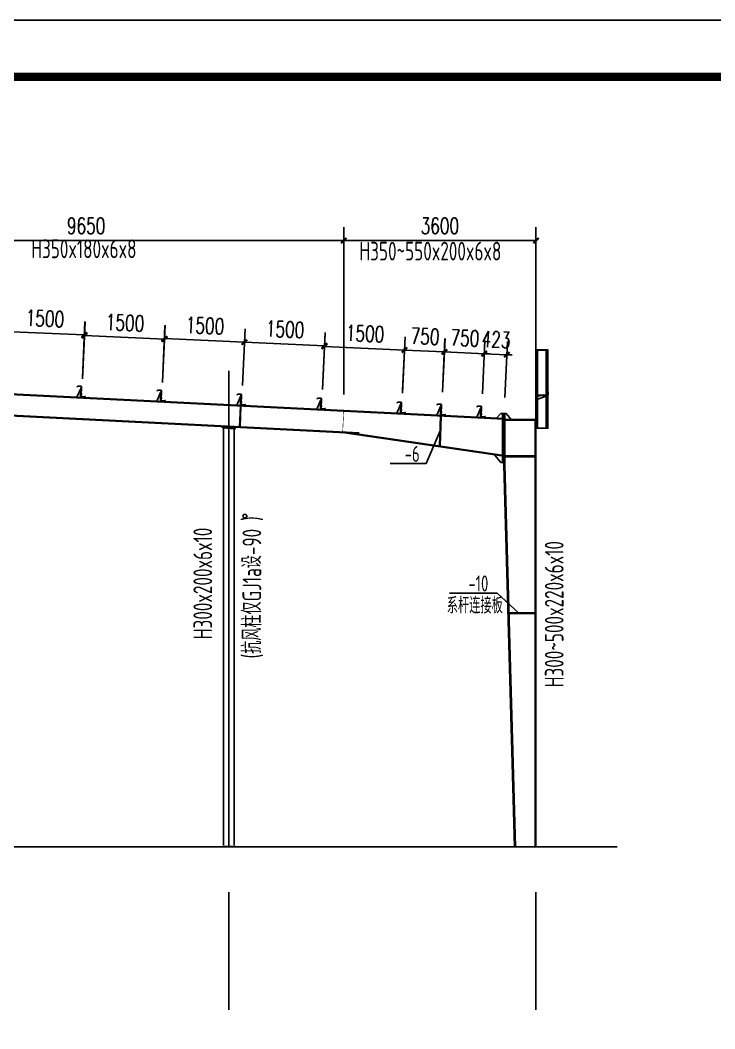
# Model space of a CAD drawing. Extents: x 180850 to 1400258, y 48356 to 327067.
# Drawn here: x 1323193 to 1336202, y 180243 to 199123 of the extents above; entities that cross this region are included whole.
import ezdxf

# ---------------------------------------------------------------- set-up
doc = ezdxf.new("R2010")
doc.units = 0
doc.header["$LTSCALE"] = 1000
for name, color, linetype in [('AXIS', 3, 'Continuous'), ('DOTE', 1, 'Continuous'), ('GL', 150, 'Continuous'), ('GZ', 50, 'Continuous'), ('LT', 27, 'Continuous'), ('PUB_TITLE', 4, 'Continuous'), ('PZ', 202, 'Continuous'), ('TEXT', 7, 'Continuous')]:
    doc.layers.add(name, color=color, linetype=linetype)
doc.styles.add('_TCH_DIM_T3', font='SIMPLEX', dxfattribs={"width": 0.705882, "bigfont": 'GBCBIG'})
doc.styles.add('TSSD_Norm', font='tssdeng.shx', dxfattribs={"bigfont": 'hztxt.shx'})
doc.dimstyles.new('TCH_100_1', dxfattribs={"dimtxt": 297.5, "dimasz": 100, "dimexe": 250, "dimexo": 300, "dimgap": 126.25, "dimtad": 1, "dimdec": 0, "dimzin": 0, "dimdsep": 46, "dimtxsty": '_TCH_DIM_T3', "dimblk": 'ARCHTICK', "dimcen": 0.09, "dimclrd": 126, "dimclre": 126, "dimclrt": 7, "dimazin": 2, "dimtfac": 1, "dimtdec": 0, "dimtix": 1, "dimtmove": 2, "dimatfit": 3, "dimfxl": 1, "dimtolj": 1, "dimtzin": 0, "dimarcsym": 0})

# ---------------------------------------------------------------- blocks, each defined once
blk = doc.blocks.new('_ArchTick')
at = {"color": 0, "linetype": 'ByBlock', "const_width": 0.4}
blk.add_lwpolyline([(-0.5, -0.5), (0.5, 0.5)], dxfattribs=at)
blk = doc.blocks.new('*D1916')
at = {"color": 126, "linetype": 'ByBlock', "lineweight": -2, "transparency": 16777216}
for p, q in [((1324359, 192407), (1324407, 193467)), ((1325858, 192340), (1325905, 193400)), ((1324396, 193218), (1325894, 193150))]:
    blk.add_line(p, q, dxfattribs=at)
at = {"layer": 'Defpoints', "color": 0, "linetype": 'ByBlock', "transparency": 16777216}
for p in [(1325894, 193150), (1324345, 192108, 0), (1325844, 192041, 0)]:
    blk.add_point(p, dxfattribs=at)
at = {"color": 126, "linetype": 'ByBlock', "lineweight": -2, "transparency": 16777216, "xscale": 100, "yscale": 100, "zscale": 100}
for p, rotation in [((1324396, 193218), 177.4184345665225), ((1325894, 193150), 357.4184345665226)]:
    blk.add_blockref('_ArchTick', p, dxfattribs=dict(at, rotation=rotation))
at = {"color": 7, "linetype": 'ByBlock', "transparency": 16777216, "insert": (1325157, 193459), "char_height": 297.5, "attachment_point": 5, "rotation": 357.4184, "style": '_TCH_DIM_T3'}
blk.add_mtext('\\A1;1500', dxfattribs=at)
blk = doc.blocks.new('*D1917')
at = {"color": 126, "linetype": 'ByBlock', "lineweight": -2, "transparency": 16777216}
for p, q in [((1325858, 192353), (1325906, 193413)), ((1327357, 192286), (1327404, 193345)), ((1325895, 193163), (1327393, 193095))]:
    blk.add_line(p, q, dxfattribs=at)
at = {"layer": 'Defpoints', "color": 0, "linetype": 'ByBlock', "transparency": 16777216}
for p in [(1327393, 193095), (1325845, 192053, 0), (1327343, 191987, 0)]:
    blk.add_point(p, dxfattribs=at)
at = {"color": 126, "linetype": 'ByBlock', "lineweight": -2, "transparency": 16777216, "xscale": 100, "yscale": 100, "zscale": 100}
for p, rotation in [((1325895, 193163), 177.4184345665225), ((1327393, 193095), 357.4184345665226)]:
    blk.add_blockref('_ArchTick', p, dxfattribs=dict(at, rotation=rotation))
at = {"color": 7, "linetype": 'ByBlock', "transparency": 16777216, "insert": (1326656, 193404), "char_height": 297.5, "attachment_point": 5, "rotation": 357.4184, "style": '_TCH_DIM_T3'}
blk.add_mtext('\\A1;1500', dxfattribs=at)
blk = doc.blocks.new('*D1918')
at = {"color": 126, "linetype": 'ByBlock', "lineweight": -2, "transparency": 16777216}
for p, q in [((1327357, 192286), (1327404, 193345)), ((1328855, 192219), (1328903, 193278)), ((1327393, 193095), (1328892, 193028))]:
    blk.add_line(p, q, dxfattribs=at)
at = {"layer": 'Defpoints', "color": 0, "linetype": 'ByBlock', "transparency": 16777216}
for p in [(1328892, 193028), (1327343, 191987, 0), (1328842, 191920, 0)]:
    blk.add_point(p, dxfattribs=at)
at = {"color": 126, "linetype": 'ByBlock', "lineweight": -2, "transparency": 16777216, "xscale": 100, "yscale": 100, "zscale": 100}
for p, rotation in [((1327393, 193095), 177.4184345665225), ((1328892, 193028), 357.4184345665226)]:
    blk.add_blockref('_ArchTick', p, dxfattribs=dict(at, rotation=rotation))
at = {"color": 7, "linetype": 'ByBlock', "transparency": 16777216, "insert": (1328155, 193336), "char_height": 297.5, "attachment_point": 5, "rotation": 357.4184, "style": '_TCH_DIM_T3'}
blk.add_mtext('\\A1;1500', dxfattribs=at)
blk = doc.blocks.new('*D1919')
at = {"color": 126, "linetype": 'ByBlock', "lineweight": -2, "transparency": 16777216}
for p, q in [((1328855, 192207), (1328902, 193265)), ((1330353, 192140), (1330401, 193197)), ((1328891, 193015), (1330389, 192948))]:
    blk.add_line(p, q, dxfattribs=at)
at = {"layer": 'Defpoints', "color": 0, "linetype": 'ByBlock', "transparency": 16777216}
for p in [(1330389, 192948), (1328841, 191907, 0), (1330340, 191840, 0)]:
    blk.add_point(p, dxfattribs=at)
at = {"color": 126, "linetype": 'ByBlock', "lineweight": -2, "transparency": 16777216, "xscale": 100, "yscale": 100, "zscale": 100}
for p, rotation in [((1328891, 193015), 177.4184345665225), ((1330389, 192948), 357.4184345665226)]:
    blk.add_blockref('_ArchTick', p, dxfattribs=dict(at, rotation=rotation))
at = {"color": 7, "linetype": 'ByBlock', "transparency": 16777216, "insert": (1329653, 193256), "char_height": 297.5, "attachment_point": 5, "rotation": 357.4184, "style": '_TCH_DIM_T3'}
blk.add_mtext('\\A1;1500', dxfattribs=at)
blk = doc.blocks.new('*D1921')
at = {"color": 126, "linetype": 'ByBlock', "lineweight": -2, "transparency": 16777216}
for p, q in [((1322859, 192489), (1322907, 193548)), ((1324357, 192422), (1324405, 193480)), ((1322895, 193298), (1324394, 193231))]:
    blk.add_line(p, q, dxfattribs=at)
at = {"layer": 'Defpoints', "color": 0, "linetype": 'ByBlock', "transparency": 16777216}
for p in [(1324394, 193231), (1322845, 192189, 0), (1324344, 192123, 0)]:
    blk.add_point(p, dxfattribs=at)
at = {"color": 126, "linetype": 'ByBlock', "lineweight": -2, "transparency": 16777216, "xscale": 100, "yscale": 100, "zscale": 100}
for p, rotation in [((1322895, 193298), 177.4184345665225), ((1324394, 193231), 357.4184345665226)]:
    blk.add_blockref('_ArchTick', p, dxfattribs=dict(at, rotation=rotation))
at = {"color": 7, "linetype": 'ByBlock', "transparency": 16777216, "insert": (1323657, 193539), "char_height": 297.5, "attachment_point": 5, "rotation": 357.4184, "style": '_TCH_DIM_T3'}
blk.add_mtext('\\A1;1500', dxfattribs=at)
blk = doc.blocks.new('*D1926')
at = {"color": 126, "linetype": 'ByBlock', "lineweight": -2, "transparency": 16777216}
for p, q in [((1330355, 192193), (1330401, 193197)), ((1331105, 192165), (1331150, 193163)), ((1330389, 192948), (1330290, 192952)), ((1330389, 192948), (1331139, 192914)), ((1331139, 192914), (1331239, 192909))]:
    blk.add_line(p, q, dxfattribs=at)
at = {"layer": 'Defpoints', "color": 0, "linetype": 'ByBlock', "transparency": 16777216}
for p in [(1331139, 192914), (1330342, 191894, 0), (1331091, 191865, 0)]:
    blk.add_point(p, dxfattribs=at)
at = {"color": 126, "linetype": 'ByBlock', "lineweight": -2, "transparency": 16777216, "xscale": 100, "yscale": 100, "zscale": 100}
for p, rotation in [((1330389, 192948), 357.4184345665226), ((1331139, 192914), 177.4184345665225)]:
    blk.add_blockref('_ArchTick', p, dxfattribs=dict(at, rotation=rotation))
at = {"color": 7, "linetype": 'ByBlock', "transparency": 16777216, "insert": (1330776, 193205), "char_height": 297.5, "attachment_point": 5, "rotation": 357.4184, "style": '_TCH_DIM_T3'}
blk.add_mtext('\\A1;750', dxfattribs=at)
blk = doc.blocks.new('*D1927')
at = {"color": 126, "linetype": 'ByBlock', "lineweight": -2, "transparency": 16777216}
for p, q in [((1331102, 192160), (1331148, 193164)), ((1331852, 192131), (1331897, 193130)), ((1331136, 192914), (1331036, 192918)), ((1331136, 192914), (1331886, 192880)), ((1331886, 192880), (1331986, 192876))]:
    blk.add_line(p, q, dxfattribs=at)
at = {"layer": 'Defpoints', "color": 0, "linetype": 'ByBlock', "transparency": 16777216}
for p in [(1331886, 192880), (1331089, 191860, 0), (1331838, 191832, 0)]:
    blk.add_point(p, dxfattribs=at)
at = {"color": 126, "linetype": 'ByBlock', "lineweight": -2, "transparency": 16777216, "xscale": 100, "yscale": 100, "zscale": 100}
for p, rotation in [((1331136, 192914), 357.4184345665226), ((1331886, 192880), 177.4184345665225)]:
    blk.add_blockref('_ArchTick', p, dxfattribs=dict(at, rotation=rotation))
at = {"color": 7, "linetype": 'ByBlock', "transparency": 16777216, "insert": (1331523, 193172), "char_height": 297.5, "attachment_point": 5, "rotation": 357.4184, "style": '_TCH_DIM_T3'}
blk.add_mtext('\\A1;750', dxfattribs=at)
blk = doc.blocks.new('*D1928')
at = {"color": 126, "linetype": 'ByBlock', "lineweight": -2, "transparency": 16777216}
for p, q in [((1331849, 192126), (1331895, 193130)), ((1332270, 192059), (1332318, 193111)), ((1331883, 192880), (1331783, 192885)), ((1331883, 192880), (1332306, 192861)), ((1332306, 192861), (1332406, 192857))]:
    blk.add_line(p, q, dxfattribs=at)
at = {"layer": 'Defpoints', "color": 0, "linetype": 'ByBlock', "transparency": 16777216}
for p in [(1332306, 192861), (1331836, 191826, 0), (1332257, 191760, -4)]:
    blk.add_point(p, dxfattribs=at)
at = {"color": 126, "linetype": 'ByBlock', "lineweight": -2, "transparency": 16777216, "xscale": 100, "yscale": 100, "zscale": 100}
for p, rotation in [((1331883, 192880), 357.4184345665226), ((1332306, 192861), 177.4184345665225)]:
    blk.add_blockref('_ArchTick', p, dxfattribs=dict(at, rotation=rotation))
at = {"color": 7, "linetype": 'ByBlock', "transparency": 16777216, "insert": (1332107, 193145), "char_height": 297.5, "attachment_point": 5, "rotation": 357.4184, "style": '_TCH_DIM_T3'}
blk.add_mtext('\\A1;423', dxfattribs=at)
blk = doc.blocks.new('*D1929')
at = {"color": 126, "linetype": 'ByBlock', "lineweight": -2, "transparency": 16777216}
for p, q in [((1319603, 192598), (1319603, 195248)), ((1329252, 192115), (1329252, 195248)), ((1329252, 194998), (1319603, 194998))]:
    blk.add_line(p, q, dxfattribs=at)
at = {"layer": 'Defpoints', "color": 0, "linetype": 'ByBlock', "transparency": 16777216}
for p in [(1319603, 194998), (1319603, 192298), (1329252, 191815)]:
    blk.add_point(p, dxfattribs=at)
at = {"color": 126, "linetype": 'ByBlock', "lineweight": -2, "transparency": 16777216, "xscale": 100, "yscale": 100, "zscale": 100, "rotation": 180}
blk.add_blockref('_ArchTick', (1319603, 194998), dxfattribs=at)
at = {"color": 126, "linetype": 'ByBlock', "lineweight": -2, "transparency": 16777216, "xscale": 100, "yscale": 100, "zscale": 100}
blk.add_blockref('_ArchTick', (1329252, 194998), dxfattribs=at)
at = {"color": 7, "linetype": 'ByBlock', "transparency": 16777216, "insert": (1324428, 195273), "char_height": 297.5, "attachment_point": 5, "style": '_TCH_DIM_T3'}
blk.add_mtext('\\A1;9650', dxfattribs=at)
blk = doc.blocks.new('*D1931')
at = {"color": 126, "linetype": 'ByBlock', "lineweight": -2, "transparency": 16777216}
for p, q in [((1329252, 192115), (1329252, 195248)), ((1332853, 192176), (1332853, 195248)), ((1329252, 194998), (1332853, 194998))]:
    blk.add_line(p, q, dxfattribs=at)
at = {"layer": 'Defpoints', "color": 0, "linetype": 'ByBlock', "transparency": 16777216}
for p in [(1332853, 194998), (1332853, 191876), (1329252, 191815)]:
    blk.add_point(p, dxfattribs=at)
at = {"color": 126, "linetype": 'ByBlock', "lineweight": -2, "transparency": 16777216, "xscale": 100, "yscale": 100, "zscale": 100, "rotation": 180}
blk.add_blockref('_ArchTick', (1329252, 194998), dxfattribs=at)
at = {"color": 126, "linetype": 'ByBlock', "lineweight": -2, "transparency": 16777216, "xscale": 100, "yscale": 100, "zscale": 100}
blk.add_blockref('_ArchTick', (1332853, 194998), dxfattribs=at)
at = {"color": 7, "linetype": 'ByBlock', "transparency": 16777216, "insert": (1331053, 195273), "char_height": 297.5, "attachment_point": 5, "style": '_TCH_DIM_T3'}
blk.add_mtext('\\A1;3600', dxfattribs=at)

msp = doc.modelspace()

# ---------------------------------------------------------------- linework, layer by layer
for points, elevation in [([(1326980.39, 191490.43), (1327219.81, 191473.67), (1327221.2, 191493.62), (1326981.79, 191510.38)], 4), ([(1326981.79, 191510.38), (1327221.2, 191493.62), (1327222.6, 191513.57), (1326983.19, 191530.33)], 4), ([(1332838.95, 188029.63), (1332344.74, 188029.63), (1332344.74, 188019.63), (1332838.95, 188019.63)], 3.8)]:
    msp.add_lwpolyline(points, close=True, dxfattribs=dict(elevation=elevation))
msp.add_circle((1327401.47, 189838.12, 4.03), 36.59)
at = {"layer": 'AXIS'}
for p, q in [((1331056.83, 191434, 4.64), (1330793.95, 190822.76, -15.45)), ((1330124.2, 190822.76, -15.45), (1330793.95, 190822.76, -15.45)), ((1331236.32, 188396.81, -15.42), (1332124.59, 188396.81, -15.42)), ((1332522.74, 188029.63, 3.8), (1332124.59, 188396.81, -15.42)), ((1327102.6, 182799.63, 4.06), (1327102.6, 180595.6, 4.06)), ((1332852.6, 182799.63, 3.86), (1332852.6, 180595.6, 3.86))]:
    msp.add_line(p, q, dxfattribs=at)
at = {"layer": 'DOTE'}
for p, q in [((1327102.6, 183649.63, 4), (1327102.6, 192560.34, 4)), ((1295920.96, 183649.63, 4), (1334374.25, 183649.63, 4))]:
    msp.add_line(p, q, dxfattribs=at)
at = {"layer": 'GL'}
for p, q in [((1315102.6, 192522.63, 4), (1332259.03, 191664.81, 4)), ((1315102.6, 192510.61, 4), (1332259.27, 191652.78, 4)), ((1319568.1, 191886.84, 4), (1329541.23, 191388.18, 4)), ((1319568.7, 191898.82, 4), (1329541.83, 191400.17, 4)), ((1329231.87, 191403.65, 4), (1332256.6, 190960.64, 4)), ((1329231.87, 191403.65, 4), (1332256.6, 190960.64, 4)), ((1329233.34, 191415.56, 4), (1332256.6, 190972.73, 4)), ((1329233.34, 191415.56, 4), (1332256.6, 190972.73, 4))]:
    msp.add_line(p, q, dxfattribs=at)
at = {"layer": 'GL', "elevation": 4}
for points in [[(1327326.46, 191899.4), (1327316.09, 191899.96), (1327299.92, 191512.28), (1327310.29, 191511.73)], [(1331074.36, 191711.99), (1331063.99, 191712.54), (1331045.29, 191162.94), (1331055.67, 191162.38)]]:
    msp.add_lwpolyline(points, close=True, dxfattribs=at)
at = {"layer": 'GL', "color": 6, "const_width": 10, "elevation": 4}
msp.add_lwpolyline([(1329252.44, 191815.09), (1329231.87, 191403.6)], dxfattribs=at)
at = {"layer": 'GZ'}
for p, q in [((1332838.6, 183649.63, 6.09), (1332838.6, 191635.63, 1.91)), ((1332852.6, 183649.63, 6.09), (1332852.6, 191635.63, 1.91)), ((1327002.52, 183674.63, 1.29), (1327002.52, 191528.98, 2.32)), ((1327202.6, 191514.97, -0.02), (1327202.6, 183674.63, -0.02)), ((1332266.6, 190964.93, -5.86), (1332838.6, 190964.93, -1.87)), ((1332266.6, 190964.93, -5.86), (1332838.6, 190964.93, -1.87)), ((1332266.6, 190950.93, -5.86), (1332838.6, 190950.93, -1.87)), ((1332266.6, 190950.93, -5.86), (1332838.6, 190950.93, -1.87)), ((1332252.6, 190790.93, -1.97), (1332452.6, 183649.63, 2.08)), ((1332266.6, 190790.93, -1.97), (1332466.6, 183649.63, 2.08))]:
    msp.add_line(p, q, dxfattribs=at)
at = {"layer": 'GZ', "elevation": 0.03}
msp.add_lwpolyline([(1332852.6, 191635.63), (1332266.6, 191635.63), (1332266.6, 191649.63), (1332852.6, 191649.63)], close=True, dxfattribs=at)
at = {"layer": 'LT'}
for p, q in [((1332852.6, 192949.63, 2.06), (1333072.6, 192949.63, 2.06)), ((1332852.6, 192946.25, 2.06), (1332852.6, 192949.63, 2.06)), ((1333072.6, 192946.25, 2.06), (1332852.6, 192946.25, 2.06)), ((1332857.6, 192882.5, 2.06), (1332857.6, 192935, 2.06)), ((1332860.97, 192931.63, 2.06), (1332860.97, 192885.88, 2.06)), ((1332868.85, 192946.25, 2.06), (1333066.35, 192946.25, 2.06)), ((1332880.1, 192871.25, 2.06), (1332868.85, 192871.25, 2.06)), ((1333062.97, 192942.88, 2.06), (1332872.22, 192942.88, 2.06)), ((1332872.22, 192874.63, 2.06), (1332880.1, 192874.63, 2.06)), ((1332880.1, 192874.63, 2.06), (1332880.1, 192871.25, 2.06)), ((1333055.1, 192871.25, 2.06), (1333055.1, 192874.63, 2.06)), ((1333055.1, 192874.63, 2.06), (1333062.97, 192874.63, 2.06)), ((1333066.35, 192871.25, 2.06), (1333055.1, 192871.25, 2.06)), ((1333072.6, 192949.63, 2.06), (1333072.6, 192946.25, 2.06)), ((1333074.22, 192885.88, 2.06), (1333074.22, 192931.63, 2.06)), ((1333077.6, 192935, 2.06), (1333077.6, 192882.5, 2.06)), ((1333073.82, 192101.35, 2.06), (1332853.82, 192101.35, 2.06)), ((1332853.82, 192101.35, 2.06), (1332853.82, 192097.97, 2.06)), ((1332853.82, 192097.97, 2.06), (1333073.82, 192097.97, 2.06)), ((1333073.82, 192097.97, 2.06), (1332853.82, 192018.35, 2.06)), ((1332858.82, 192165.1, 2.06), (1332858.82, 192112.6, 2.06)), ((1332862.19, 192115.97, 2.06), (1332862.19, 192161.72, 2.06)), ((1332881.32, 192176.35, 2.06), (1332870.07, 192176.35, 2.06)), ((1332870.07, 192101.35, 2.06), (1333067.57, 192101.35, 2.06)), ((1332873.44, 192172.97, 2.06), (1332881.32, 192172.97, 2.06)), ((1333064.19, 192104.72, 2.06), (1332873.44, 192104.72, 2.06)), ((1332881.32, 192172.97, 2.06), (1332881.32, 192176.35, 2.06)), ((1332915.24, 192078.8, 2.06), (1332915.24, 192117.14, 2.06)), ((1333025.67, 192078.8, 2.06), (1333025.67, 192117.14, 2.06)), ((1333056.32, 192176.35, 2.06), (1333056.32, 192172.97, 2.06)), ((1333067.57, 192176.35, 2.06), (1333056.32, 192176.35, 2.06)), ((1333056.32, 192172.97, 2.06), (1333064.19, 192172.97, 2.06)), ((1333073.82, 192097.97, 2.06), (1333073.82, 192101.35, 2.06)), ((1333075.44, 192161.72, 2.06), (1333075.44, 192115.97, 2.06)), ((1333078.82, 192112.6, 2.06), (1333078.82, 192165.1, 2.06))]:
    msp.add_line(p, q, dxfattribs=at)
at = {"layer": 'LT', "color": 1, "linetype": 'Continuous'}
for p, q in [((1324316.48, 192214.38), (1324356.34, 192212.39)), ((1324316.48, 192214.38), (1324356.34, 192212.39)), ((1324311.91, 192122.98), (1324351.77, 192120.99)), ((1324311.91, 192122.98), (1324351.77, 192120.99)), ((1325810.04, 192048.07), (1325849.9, 192046.08)), ((1325810.04, 192048.07), (1325849.9, 192046.08)), ((1325814.61, 192139.48), (1325854.47, 192137.49)), ((1325814.61, 192139.48), (1325854.47, 192137.49)), ((1327312.74, 192064.57), (1327352.59, 192062.58)), ((1327312.74, 192064.57), (1327352.59, 192062.58)), ((1327308.17, 191973.17), (1327348.02, 191971.17)), ((1327308.17, 191973.17), (1327348.02, 191971.17)), ((1328806.3, 191898.26), (1328846.15, 191896.27)), ((1328806.3, 191898.26), (1328846.15, 191896.27)), ((1328810.87, 191989.67), (1328850.72, 191987.67)), ((1328810.87, 191989.67), (1328850.72, 191987.67)), ((1330309, 191914.76), (1330348.85, 191912.77)), ((1330309, 191914.76), (1330348.85, 191912.77)), ((1331058.06, 191877.31), (1331097.92, 191875.31)), ((1331058.06, 191877.31), (1331097.92, 191875.31)), ((1331807.12, 191839.85), (1331846.98, 191837.86)), ((1331807.12, 191839.85), (1331846.98, 191837.86)), ((1330304.43, 191823.35), (1330344.28, 191821.36)), ((1330304.43, 191823.35), (1330344.28, 191821.36)), ((1331053.49, 191785.9), (1331093.35, 191783.91)), ((1331053.49, 191785.9), (1331093.35, 191783.91)), ((1331802.55, 191748.45), (1331842.41, 191746.45)), ((1331802.55, 191748.45), (1331842.41, 191746.45))]:
    msp.add_line(p, q, dxfattribs=at)
at = {"layer": 'LT', "elevation": 4}
for points in [[(1332852.6, 191485.9), (1333076.23, 191485.9), (1333076.23, 192946.25), (1332852.6, 192946.26)], [(1332882.6, 191485.9), (1333046.23, 191485.9), (1333046.23, 192946.25), (1332882.6, 192946.26)], [(1324332.06, 192243.38), (1324322.97, 192061.61), (1324253.07, 192065.1)], [(1324338.55, 192253.07), (1324332.56, 192253.37), (1324322.97, 192061.61), (1324328.96, 192061.31)], [(1325830.19, 192168.48), (1325821.1, 191986.7), (1325751.2, 191990.2)], [(1325836.68, 192178.16), (1325830.69, 192178.46), (1325821.1, 191986.7), (1325827.09, 191986.4)], [(1327328.31, 192093.57), (1327319.23, 191911.8), (1327249.33, 191915.29)], [(1327334.81, 192103.26), (1327328.81, 192103.56), (1327319.23, 191911.8), (1327325.22, 191911.5)], [(1328826.44, 192018.66), (1328817.35, 191836.89), (1328747.46, 191840.39)], [(1328832.94, 192028.35), (1328826.94, 192028.65), (1328817.35, 191836.89), (1328823.35, 191836.59)], [(1330324.57, 191943.76), (1330315.48, 191761.98), (1330245.58, 191765.48)], [(1330331.06, 191953.44), (1330325.07, 191953.74), (1330315.48, 191761.98), (1330321.48, 191761.68)], [(1331073.64, 191906.3), (1331064.55, 191724.53), (1330994.65, 191728.03)], [(1331080.13, 191915.99), (1331074.14, 191916.29), (1331064.55, 191724.53), (1331070.54, 191724.23)], [(1331822.7, 191868.85), (1331813.61, 191687.08), (1331743.71, 191690.57)], [(1331829.19, 191878.54), (1331823.2, 191878.84), (1331813.61, 191687.08), (1331819.6, 191686.78)]]:
    msp.add_lwpolyline(points, close=True, dxfattribs=at)
at = {"layer": 'LT'}
for points in [[(1324338.8, 192258.06, 0.41421356), (1324329.31, 192268.55), (1324273.62, 192271.34), (1324259.5, 192258.56), (1324257.49, 192260.78), (1324272.53, 192274.39), (1324332.46, 192271.4, -0.41421356), (1324341.95, 192260.91), (1324333.11, 192084.13, 0.41421356), (1324342.59, 192073.64), (1324398.28, 192070.86), (1324412.4, 192083.64), (1324414.42, 192081.41), (1324399.37, 192067.8), (1324339.45, 192070.8, -0.41421356), (1324329.96, 192081.28), (1324338.8, 192258.06)], [(1325836.93, 192183.16, 0.41421356), (1325827.44, 192193.64), (1325771.75, 192196.43), (1325757.63, 192183.65), (1325755.62, 192185.88), (1325770.66, 192199.49), (1325830.59, 192196.49, -0.41421356), (1325840.07, 192186), (1325831.24, 192009.22, 0.41421356), (1325840.72, 191998.74), (1325896.41, 191995.95), (1325910.53, 192008.73), (1325912.54, 192006.5), (1325897.5, 191992.9), (1325837.58, 191995.89, -0.41421356), (1325828.09, 192006.38), (1325836.93, 192183.16)], [(1327335.06, 192108.25, 0.41421356), (1327325.57, 192118.74), (1327269.88, 192121.52), (1327255.76, 192108.75), (1327253.75, 192110.97), (1327268.79, 192124.58), (1327328.71, 192121.58, -0.41421356), (1327338.2, 192111.1), (1327329.36, 191934.32, 0.41421356), (1327338.85, 191923.83), (1327394.54, 191921.05), (1327408.66, 191933.82), (1327410.67, 191931.6), (1327395.63, 191917.99), (1327335.71, 191920.99, -0.41421356), (1327326.22, 191931.47), (1327335.06, 192108.25)], [(1328833.18, 192033.34, 0.41421356), (1328823.7, 192043.83), (1328768.01, 192046.62), (1328753.89, 192033.84), (1328751.88, 192036.07), (1328766.92, 192049.67), (1328826.84, 192046.68, -0.41421356), (1328836.33, 192036.19), (1328827.49, 191859.41, 0.41421356), (1328836.98, 191848.93), (1328892.67, 191846.14), (1328906.79, 191858.92), (1328908.8, 191856.69), (1328893.76, 191843.08), (1328833.83, 191846.08, -0.41421356), (1328824.35, 191856.57), (1328833.18, 192033.34)], [(1330331.31, 191958.44, 0.41421356), (1330321.83, 191968.93), (1330266.14, 191971.71), (1330252.02, 191958.93), (1330250, 191961.16), (1330265.05, 191974.77), (1330324.97, 191971.77, -0.41421356), (1330334.46, 191961.28), (1330325.62, 191784.51, 0.41421356), (1330335.11, 191774.02), (1330390.8, 191771.23), (1330404.92, 191784.01), (1330406.93, 191781.79), (1330391.89, 191768.18), (1330331.96, 191771.17, -0.41421356), (1330322.47, 191781.66), (1330331.31, 191958.44)], [(1331080.38, 191920.99, 0.41421356), (1331070.89, 191931.47), (1331015.2, 191934.26), (1331001.08, 191921.48), (1330999.07, 191923.71), (1331014.11, 191937.31), (1331074.04, 191934.32, -0.41421356), (1331083.52, 191923.83), (1331074.68, 191747.05, 0.41421356), (1331084.17, 191736.57), (1331139.86, 191733.78), (1331153.98, 191746.56), (1331155.99, 191744.33), (1331140.95, 191730.72), (1331081.03, 191733.72, -0.41421356), (1331071.54, 191744.21), (1331080.38, 191920.99)], [(1331829.44, 191883.53, 0.41421356), (1331819.95, 191894.02), (1331764.27, 191896.8), (1331750.15, 191884.03), (1331748.13, 191886.25), (1331763.17, 191899.86), (1331823.1, 191896.87, -0.41421356), (1331832.59, 191886.38), (1331823.75, 191709.6, 0.41421356), (1331833.24, 191699.11), (1331888.93, 191696.33), (1331903.05, 191709.1), (1331905.06, 191706.88), (1331890.02, 191693.27), (1331830.09, 191696.27, -0.41421356), (1331820.6, 191706.75), (1331829.44, 191883.53)]]:
    msp.add_lwpolyline(points, format="xyb", dxfattribs=at)
for centre, start, end in [((1332868.85, 192935, 2.06), 89.999964, 179.999964), ((1332868.85, 192882.5, 2.06), 179.999964, 269.999964), ((1332872.22, 192931.63, 2.06), 89.999964, 179.999964), ((1332872.22, 192885.88, 2.06), 179.999964, 269.999964), ((1333062.97, 192931.63, 2.06), 359.999964, 89.999964), ((1333062.97, 192885.88, 2.06), 269.999964, 359.999964), ((1333066.35, 192935, 2.06), 359.999964, 89.999964), ((1333066.35, 192882.5, 2.06), 269.999964, 359.999964), ((1332870.07, 192165.1, 2.06), 90, 180), ((1332870.07, 192112.6, 2.06), 180, 270), ((1332873.44, 192161.72, 2.06), 90, 180), ((1332873.44, 192115.97, 2.06), 180, 270), ((1333064.19, 192161.72, 2.06), 360, 90), ((1333064.19, 192115.97, 2.06), 270, 360), ((1333067.57, 192165.1, 2.06), 360, 90), ((1333067.57, 192112.6, 2.06), 270, 360)]:
    msp.add_arc(centre, 11.25, start, end, dxfattribs=at)
at = {"layer": 'LT', "color": 1, "linetype": 'Continuous'}
for points in [[(1324338.95, 192201), (1324340.17, 192225.46), (1324329.96, 192201.45), (1324331.18, 192225.91)], [(1324338.95, 192201), (1324340.17, 192225.46), (1324329.96, 192201.45), (1324331.18, 192225.91)], [(1324335.6, 192134.05), (1324334.38, 192109.59), (1324326.61, 192134.5), (1324325.39, 192110.04)], [(1324335.6, 192134.05), (1324334.38, 192109.59), (1324326.61, 192134.5), (1324325.39, 192110.04)], [(1325833.73, 192059.15), (1325832.51, 192034.69), (1325824.74, 192059.6), (1325823.52, 192035.14)], [(1325833.73, 192059.15), (1325832.51, 192034.69), (1325824.74, 192059.6), (1325823.52, 192035.14)], [(1325837.08, 192126.09), (1325838.3, 192150.55), (1325828.09, 192126.54), (1325829.31, 192151)], [(1325837.08, 192126.09), (1325838.3, 192150.55), (1325828.09, 192126.54), (1325829.31, 192151)], [(1327335.21, 192051.19), (1327336.43, 192075.65), (1327326.22, 192051.64), (1327327.44, 192076.1)], [(1327335.21, 192051.19), (1327336.43, 192075.65), (1327326.22, 192051.64), (1327327.44, 192076.1)], [(1327331.86, 191984.24), (1327330.64, 191959.78), (1327322.87, 191984.69), (1327321.65, 191960.23)], [(1327331.86, 191984.24), (1327330.64, 191959.78), (1327322.87, 191984.69), (1327321.65, 191960.23)], [(1328829.99, 191909.33), (1328828.77, 191884.87), (1328821, 191909.78), (1328819.78, 191885.32)], [(1328829.99, 191909.33), (1328828.77, 191884.87), (1328821, 191909.78), (1328819.78, 191885.32)], [(1328833.34, 191976.28), (1328834.56, 192000.74), (1328824.35, 191976.73), (1328825.57, 192001.19)], [(1328833.34, 191976.28), (1328834.56, 192000.74), (1328824.35, 191976.73), (1328825.57, 192001.19)], [(1330328.12, 191834.43), (1330326.89, 191809.97), (1330319.13, 191834.88), (1330317.9, 191810.42)], [(1330328.12, 191834.43), (1330326.89, 191809.97), (1330319.13, 191834.88), (1330317.9, 191810.42)], [(1330331.46, 191901.37), (1330332.69, 191925.83), (1330322.48, 191901.82), (1330323.7, 191926.28)], [(1330331.46, 191901.37), (1330332.69, 191925.83), (1330322.48, 191901.82), (1330323.7, 191926.28)], [(1331080.53, 191863.92), (1331081.75, 191888.38), (1331071.54, 191864.37), (1331072.76, 191888.83)], [(1331080.53, 191863.92), (1331081.75, 191888.38), (1331071.54, 191864.37), (1331072.76, 191888.83)], [(1331829.59, 191826.47), (1331830.82, 191850.93), (1331820.6, 191826.92), (1331821.83, 191851.38)], [(1331829.59, 191826.47), (1331830.82, 191850.93), (1331820.6, 191826.92), (1331821.83, 191851.38)], [(1331077.18, 191796.98), (1331075.96, 191772.51), (1331068.19, 191797.42), (1331066.97, 191772.96)], [(1331077.18, 191796.98), (1331075.96, 191772.51), (1331068.19, 191797.42), (1331066.97, 191772.96)], [(1331826.25, 191759.52), (1331825.02, 191735.06), (1331817.26, 191759.97), (1331816.03, 191735.51)], [(1331826.25, 191759.52), (1331825.02, 191735.06), (1331817.26, 191759.97), (1331816.03, 191735.51)]]:
    msp.add_solid(points, dxfattribs=at)
at = {"layer": 'LT'}
for points in [[(1332902.99, 192104.72, 2.06), (1332927.48, 192104.72, 2.06), (1332902.99, 192097.97, 2.06), (1332927.48, 192097.97, 2.06)], [(1333013.43, 192104.72, 2.06), (1333037.92, 192104.72, 2.06), (1333013.43, 192097.97, 2.06), (1333037.92, 192097.97, 2.06)]]:
    msp.add_solid(points, dxfattribs=at)
at = {"layer": 'PUB_TITLE'}
msp.add_lwpolyline([(1288808.13, 199122.83), (1400258.13, 199122.89), (1400258.13, 136122.96), (1288808.13, 136122.89)], close=True, dxfattribs=at)
at = {"layer": 'PUB_TITLE', "const_width": 159.09}
msp.add_lwpolyline([(1291459.64, 137183.5), (1291459.64, 198062.23), (1399197.52, 198062.29), (1399197.52, 137183.56)], close=True, dxfattribs=at)
at = {"layer": 'PZ'}
for p, q in [((1332196.6, 191760.23, -1.97), (1332100.16, 191659.65, -1.97)), ((1332226.6, 191759.63, -1.97), (1332196.6, 191760.23, -1.97)), ((1332226.6, 191759.63, -1.97), (1332196.6, 191760.23, -1.97)), ((1332226.6, 190840.93, -1.97), (1332226.6, 191759.63, -1.97)), ((1332266.6, 191759.63, -1.97), (1332226.6, 191759.63, -1.97)), ((1332246.6, 190840.93, -1.97), (1332246.6, 191759.63, -1.97)), ((1332266.6, 191759.63, -1.97), (1332296.6, 191759.63, -1.97)), ((1332266.6, 191759.63, -1.97), (1332266.6, 190790.93, -1.97)), ((1332266.6, 191759.63, -1.97), (1332296.6, 191759.63, -1.97)), ((1332296.6, 191759.63, -1.97), (1332388.96, 191649.63, -1.97)), ((1332196.6, 190840.93, -1.97), (1332083.44, 190977.55, -1.97)), ((1332226.6, 190840.93, -1.97), (1332196.6, 190840.93, -1.97)), ((1332246.6, 190840.93, -1.97), (1332226.6, 190840.93, -1.97)), ((1332246.6, 190840.93, -1.97), (1332226.6, 190840.93, -1.97)), ((1332252.6, 190790.93, -5.83), (1332246.6, 190840.93, -1.97)), ((1332266.6, 190790.93, -1.97), (1332252.6, 190790.93, -5.83))]:
    msp.add_line(p, q, dxfattribs=at)
at = {"layer": 'PZ', "const_width": 2.25, "elevation": 4}
for points in [[(1327109.6, 183849.63), (1327095.6, 183849.63), (1327095.6, 183674.63), (1327109.6, 183674.63)], [(1326977.6, 183649.63), (1327227.6, 183649.63), (1327227.6, 183674.63), (1326977.6, 183674.63)]]:
    msp.add_lwpolyline(points, close=True, dxfattribs=at)

# ---------------------------------------------------------------- texts
at = {"layer": 'TEXT', "style": 'TSSD_Norm', "width": 0.7}
for s, rotation, p in [('H350x180x6x8', 0, (1323399.06, 194667.53, 4)), ('H350~550x200x6x8', 0, (1329545.37, 194624.6, 4)), ('(抗风柱仅GJ1a设-90 )', 90, (1327707.26, 187175.66, 7.72)), ('H300x200x6x10', 90, (1326787.1, 187533.93, 7.72)), ('H300~500x220x6x10', 90, (1333369.33, 186634.38, 7.72))]:
    msp.add_text(s, height=350, rotation=rotation, dxfattribs=at).set_placement(p)
for s, p in [('-6', (1330393.67, 190854.86, -15.45)), ('-10', (1331587, 188428.91, -15.42)), ('系杆连接板', (1331182.39, 188017.48, -15.42))]:
    msp.add_text(s, height=300, dxfattribs=at).set_placement(p)

# ---------------------------------------------------------------- dimensions: what is measured, and where the dimension line sits
at = {"linetype": 'ByBlock'}
for base, p1, p2, angle, picture, middle in [((1319602.6, 194997.79, 4), (1329252.44, 191815.09, 4), (1319602.6, 192297.63, 4), 180, '*D1929', (1324427.52, 195272.79, 4)), ((1324393.86, 193230.63, 4), (1322845.4, 192189.44, 4), (1324343.9, 192122.59, 4), 177.418435, '*D1921', (1323657.01, 193539.13, 4)), ((1325894.02, 193150.19, 4), (1324345.49, 192107.56, 4), (1325844, 192040.72, 4), 177.418435, '*D1916', (1325157.17, 193458.69, 4)), ((1327393.05, 193095.4, 4), (1325844.55, 192053.49, 4), (1327343.06, 191986.65, 4), 177.418435, '*D1917', (1326656.2, 193403.91, 4)), ((1328891.53, 193027.84, 4), (1327343.06, 191986.65, 4), (1328841.57, 191919.8, 4), 177.418435, '*D1918', (1328154.67, 193336.34, 4)), ((1330389.45, 192947.5, 4), (1328841.02, 191907.02, 4), (1330339.53, 191840.18, 4), 177.418435, '*D1919', (1329652.6, 193256.01, 4)), ((1331138.72, 192913.72, 4), (1330341.94, 191893.69, 4), (1331091.45, 191865.37, 4), 177.418435, '*D1926', (1330776.47, 193205.33, 4)), ((1331885.63, 192880.05, 4), (1331088.84, 191860.01, 4), (1331838.36, 191831.7, 4), 177.418435, '*D1927', (1331523.38, 193171.66, 4)), ((1332306.26, 192861.08, 4), (1331835.75, 191826.34, 4), (1332256.6, 191759.63, -0.03), 177.418435, '*D1928', (1332107.15, 193145.34, 4))]:
    dim = msp.add_linear_dim(base=base, p1=p1, p2=p2, angle=angle, dimstyle='TCH_100_1', dxfattribs=at)
    dim.commit()
    dim.dimension.update_dxf_attribs({"geometry": picture, "text_midpoint": middle})
dim = msp.add_linear_dim(base=(1332852.6, 194997.79, 4), p1=(1329252.44, 191815.09, 4), p2=(1332852.6, 191875.97, 4), dimstyle='TCH_100_1', dxfattribs=at)
dim.commit()
dim.dimension.update_dxf_attribs({"geometry": '*D1931', "text_midpoint": (1331052.52, 195272.79, 4)})

doc.saveas('drawing.dxf')
